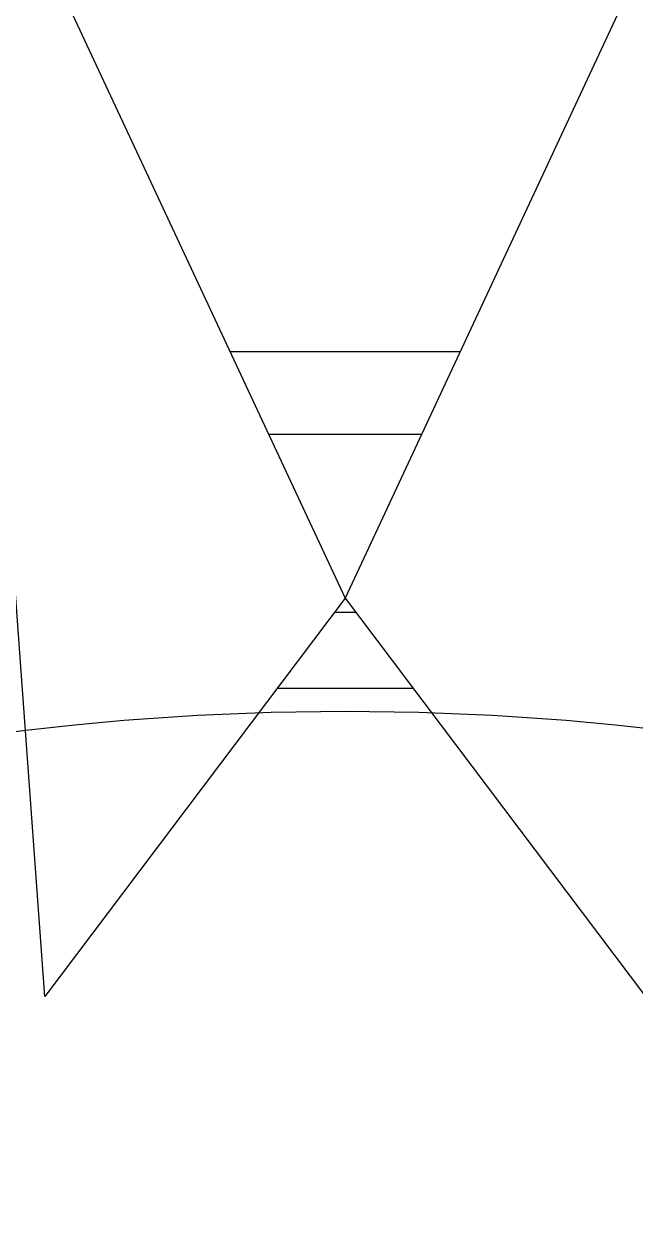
# Model space of a CAD drawing. Extents: x 23317406 to 24383751, y 42324270 to 43451021.
# Drawn here: x 24118354 to 24121512, y 43194052 to 43200248 of the extents above; entities that cross this region are included whole.
import ezdxf

# ---------------------------------------------------------------- set-up
doc = ezdxf.new("R2010")
doc.units = 0
doc.header["$MEASUREMENT"] = 0
doc.layers.add('CT', color=9, linetype='CONTINUOUS')
doc.layers.add('墙', color=7, linetype='CONTINUOUS')

msp = doc.modelspace()

# ---------------------------------------------------------------- linework, layer by layer
at = {"layer": 'CT', "color": 6, "linetype": 'ByBlock'}
for p, q in [((24118461.67937, 43195218.42503, -1), (24118086.0697, 43200376.79794, -1)), ((24118568.72103, 43200376.79794, -1), (24120013.70132, 43197278.02772, -1)), ((24121458.6816, 43200376.79794, -1), (24120013.70132, 43197278.02772, -1)), ((24120608.26805, 43198553.08019, -1), (24119419.13463, 43198553.08009, -1)), ((24120408.61392, 43198124.92052, -1), (24119618.78875, 43198124.92045, -1)), ((24120013.70132, 43197278.02772, -1), (24118461.67937, 43195218.42503, -1)), ((24120013.70132, 43197278.02772, -1), (24121565.72326, 43195218.42503, -1)), ((24119959.21579, 43197205.72298, -1), (24120068.18684, 43197205.72298, -1)), ((24119663.13539, 43196812.81101, -1), (24120364.26725, 43196812.81101, -1))]:
    msp.add_line(p, q, dxfattribs=at)
msp.add_arc((24120013.70132, 43182740.84477, -1), 13951.024, 56.115546356, 123.884453644, dxfattribs=at)
at = {"layer": '墙', "ltscale": 5000}
for start, end in [(67.1172342395, 67.1172342395), (66.2587266313, 66.2587266313), (64.4772342395, 64.4772342395), (64.9387266313, 64.9387266313)]:
    msp.add_arc((23850578.58196, 42857442.58139), 533172.67138, start, end, dxfattribs=at)
at = {"layer": '墙'}
for centre, start, end in [((23850634.74669, 42857737.27781), 79.4743453394, 79.4743453394), ((23850639.30178, 42857736.37231), 78.1227654233, 78.1227654233), ((23850644.55659, 42857735.23786), 77.5606287088, 77.5606287088), ((23850649.0789, 42857734.18074), 76.2090487927, 76.2090487927)]:
    msp.add_arc(centre, 530172.67138, start, end, dxfattribs=at)

doc.saveas('drawing.dxf')
